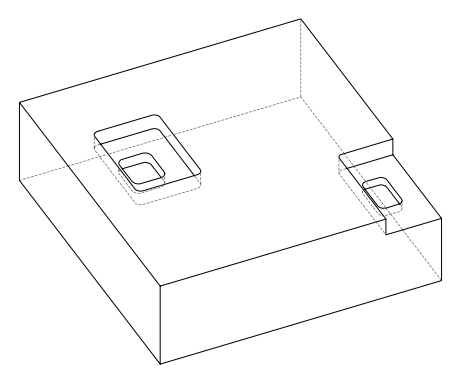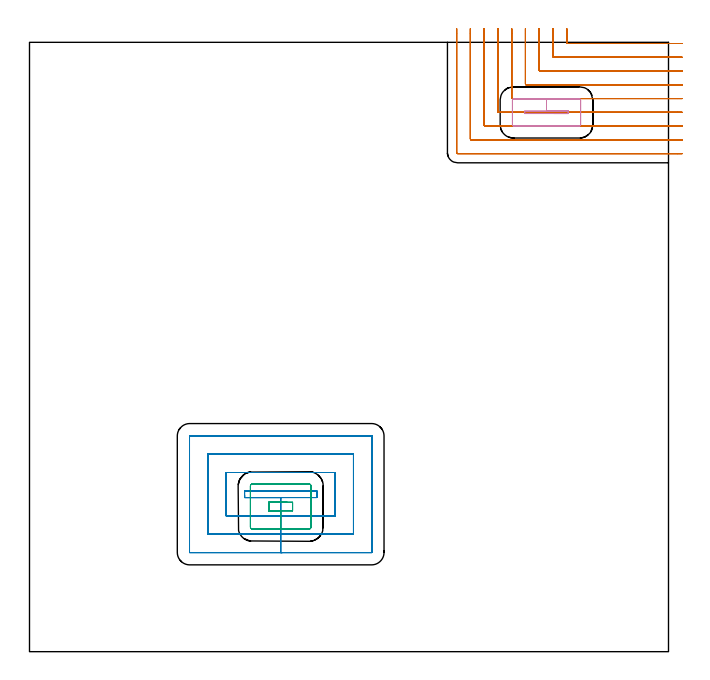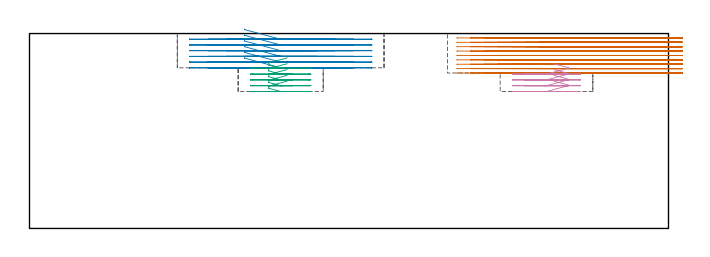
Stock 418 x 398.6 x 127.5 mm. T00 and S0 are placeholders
(PLAN: 4 operations, 1 tool changes, 45.2 min)
(1 MILL_CORNER_NOTCH_RECTANGULAR | CORNER_NOTCH_RECTANGULAR | NXT0201_011 | Follow Part, ap 3, ae 75% | 27.8 min | 293758 mm3)
(2 MILL_RECTANGULAR_POCKET | POCKET_RECTANGULAR_STRAIGHT | UGT0201_008 | Follow Part, ap 4, ae 75% | 12.96 min | 278629 mm3)
(3 MILL_RECTANGULAR_POCKET_1 | POCKET_RECTANGULAR_STRAIGHT_1 | UGT0201_008 | Follow Part, ap 4, ae 75% | 2.45 min | 38060 mm3)
(4 MILL_RECTANGULAR_POCKET_2 | POCKET_RECTANGULAR_STRAIGHT_2 | UGT0201_008 | Follow Part, ap 4, ae 75% | 1.97 min | 23798 mm3)
(TOOL NXT0201_011 | ENDMILL 12mm [2P460-1200-NA 1630] | D12 FL38 Z6)
(TOOL UGT0201_008 | End Mill 16 mm | D16 FL32 Z4)
(OP 1 MILL_CORNER_NOTCH_RECTANGULAR)
G17 G21 G94 G90
T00 M6
G54
G17 G0 G90 X351.4 Y407.6 S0 M3
G43 Z137.5 H1
Z124.633
G94 G1 Y404.6 F250.
Y398.394 F500.
G3 X351.994 Y397.8 R0.6
G1 X424.
X427. F250.
G0 Z137.5
X342.4 Y407.6
Z124.633
G1 Y404.6
Y389.394 F500.
G3 X342.994 Y388.8 R0.6
G1 X424.
X427. F250.
G0 Z137.5
X333.4 Y407.6
Z124.633
G1 Y404.6
Y380.395 F500.
G3 X333.995 Y379.8 R0.6
G1 X424.
X427. F250.
G0 Z137.5
X324.4 Y407.6
Z124.633
G1 Y404.6
Y371.395 F500.
G3 X324.995 Y370.8 R0.6
G1 X424.
X427. F250.
G0 Z137.5
X315.4 Y407.6
Z124.633
G1 Y404.6
Y362.395 F500.
G3 X315.995 Y361.8 R0.6
G1 X424.
X427. F250.
G0 Z137.5
X306.4 Y407.6
Z124.633
G1 Y404.6
Y353.396 F500.
G3 X306.996 Y352.8 R0.6
G1 X424.
X427. F250.
G0 Z137.5
X297.4 Y407.6
Z124.633
G1 Y404.6
Y344.396 F500.
G3 X297.996 Y343.8 R0.6
G1 X424.
X427. F250.
G0 Z137.5
X288.4 Y407.6
Z124.633
G1 Y404.6
Y335.396 F500.
G3 X288.996 Y334.8 R0.6
G1 X424.
X427. F250.
G0 Z137.5
X279.4 Y407.6
Z124.633
G1 Y404.6
Y326.396 F500.
G3 X279.996 Y325.8 R0.6
G1 X424.
X427. F250.
G0 Z137.5
X351.4 Y407.6
Z121.767
G1 Y404.6
Y398.394 F500.
G3 X351.994 Y397.8 R0.6
G1 X424.
X427. F250.
G0 Z137.5
X342.4 Y407.6
Z121.767
G1 Y404.6
Y389.394 F500.
G3 X342.994 Y388.8 R0.6
G1 X424.
X427. F250.
G0 Z137.5
X333.4 Y407.6
Z121.767
G1 Y404.6
Y380.395 F500.
G3 X333.995 Y379.8 R0.6
G1 X424.
X427. F250.
G0 Z137.5
X324.4 Y407.6
Z121.767
G1 Y404.6
Y371.395 F500.
G3 X324.995 Y370.8 R0.6
G1 X424.
X427. F250.
G0 Z137.5
X315.4 Y407.6
Z121.767
G1 Y404.6
Y362.395 F500.
G3 X315.995 Y361.8 R0.6
G1 X424.
X427. F250.
G0 Z137.5
X306.4 Y407.6
Z121.767
G1 Y404.6
Y353.396 F500.
G3 X306.996 Y352.8 R0.6
G1 X424.
X427. F250.
G0 Z137.5
X297.4 Y407.6
Z121.767
G1 Y404.6
Y344.396 F500.
G3 X297.996 Y343.8 R0.6
G1 X424.
X427. F250.
G0 Z137.5
X288.4 Y407.6
Z121.767
G1 Y404.6
Y335.396 F500.
G3 X288.996 Y334.8 R0.6
G1 X424.
X427. F250.
G0 Z137.5
X279.4 Y407.6
Z121.767
G1 Y404.6
Y326.396 F500.
G3 X279.996 Y325.8 R0.6
G1 X424.
X427. F250.
G0 Z137.5
X351.4 Y407.6
Z118.9
G1 Y404.6
Y398.394 F500.
G3 X351.994 Y397.8 R0.6
G1 X424.
X427. F250.
G0 Z137.5
X342.4 Y407.6
Z118.9
G1 Y404.6
Y389.394 F500.
G3 X342.994 Y388.8 R0.6
G1 X424.
X427. F250.
G0 Z137.5
X333.4 Y407.6
Z118.9
G1 Y404.6
Y380.395 F500.
G3 X333.995 Y379.8 R0.6
G1 X424.
X427. F250.
G0 Z137.5
X324.4 Y407.6
Z118.9
G1 Y404.6
Y371.395 F500.
G3 X324.995 Y370.8 R0.6
G1 X424.
X427. F250.
G0 Z137.5
X315.4 Y407.6
Z118.9
G1 Y404.6
Y362.395 F500.
G3 X315.995 Y361.8 R0.6
G1 X424.
X427. F250.
G0 Z137.5
X306.4 Y407.6
Z118.9
G1 Y404.6
Y353.396 F500.
G3 X306.996 Y352.8 R0.6
G1 X424.
X427. F250.
G0 Z137.5
X297.4 Y407.6
Z118.9
G1 Y404.6
Y344.396 F500.
G3 X297.996 Y343.8 R0.6
G1 X424.
X427. F250.
G0 Z137.5
X288.4 Y407.6
Z118.9
G1 Y404.6
Y335.396 F500.
G3 X288.996 Y334.8 R0.6
G1 X424.
X427. F250.
G0 Z137.5
X279.4 Y407.6
Z118.9
G1 Y404.6
Y326.396 F500.
G3 X279.996 Y325.8 R0.6
G1 X424.
X427. F250.
G0 Z137.5
X351.4 Y407.6
Z116.033
G1 Y404.6
Y398.394 F500.
G3 X351.994 Y397.8 R0.6
G1 X424.
X427. F250.
G0 Z137.5
X342.4 Y407.6
Z116.033
G1 Y404.6
Y389.394 F500.
G3 X342.994 Y388.8 R0.6
G1 X424.
X427. F250.
G0 Z137.5
X333.4 Y407.6
Z116.033
G1 Y404.6
Y380.395 F500.
G3 X333.995 Y379.8 R0.6
G1 X424.
X427. F250.
G0 Z137.5
X324.4 Y407.6
Z116.033
G1 Y404.6
Y371.395 F500.
G3 X324.995 Y370.8 R0.6
G1 X424.
X427. F250.
G0 Z137.5
X315.4 Y407.6
Z116.033
G1 Y404.6
Y362.395 F500.
G3 X315.995 Y361.8 R0.6
G1 X424.
X427. F250.
G0 Z137.5
X306.4 Y407.6
Z116.033
G1 Y404.6
Y353.396 F500.
G3 X306.996 Y352.8 R0.6
G1 X424.
X427. F250.
G0 Z137.5
X297.4 Y407.6
Z116.033
G1 Y404.6
Y344.396 F500.
G3 X297.996 Y343.8 R0.6
G1 X424.
X427. F250.
G0 Z137.5
X288.4 Y407.6
Z116.033
G1 Y404.6
Y335.396 F500.
G3 X288.996 Y334.8 R0.6
G1 X424.
X427. F250.
G0 Z137.5
X279.4 Y407.6
Z116.033
G1 Y404.6
Y326.396 F500.
G3 X279.996 Y325.8 R0.6
G1 X424.
X427. F250.
G0 Z137.5
X351.4 Y407.6
Z113.167
G1 Y404.6
Y398.394 F500.
G3 X351.994 Y397.8 R0.6
G1 X424.
X427. F250.
G0 Z137.5
X342.4 Y407.6
Z113.167
G1 Y404.6
Y389.394 F500.
G3 X342.994 Y388.8 R0.6
G1 X424.
X427. F250.
G0 Z137.5
X333.4 Y407.6
Z113.167
G1 Y404.6
Y380.395 F500.
G3 X333.995 Y379.8 R0.6
G1 X424.
X427. F250.
G0 Z137.5
X324.4 Y407.6
Z113.167
G1 Y404.6
Y371.395 F500.
G3 X324.995 Y370.8 R0.6
G1 X424.
X427. F250.
G0 Z137.5
X315.4 Y407.6
Z113.167
G1 Y404.6
Y362.395 F500.
G3 X315.995 Y361.8 R0.6
G1 X424.
X427. F250.
G0 Z137.5
X306.4 Y407.6
Z113.167
G1 Y404.6
Y353.396 F500.
G3 X306.996 Y352.8 R0.6
G1 X424.
X427. F250.
G0 Z137.5
X297.4 Y407.6
Z113.167
G1 Y404.6
Y344.396 F500.
G3 X297.996 Y343.8 R0.6
G1 X424.
X427. F250.
G0 Z137.5
X288.4 Y407.6
Z113.167
G1 Y404.6
Y335.396 F500.
G3 X288.996 Y334.8 R0.6
G1 X424.
X427. F250.
G0 Z137.5
X279.4 Y407.6
Z113.167
G1 Y404.6
Y326.396 F500.
G3 X279.996 Y325.8 R0.6
G1 X424.
X427. F250.
G0 Z137.5
X351.4 Y407.6
Z110.3
G1 Y404.6
Y398.394 F500.
G3 X351.994 Y397.8 R0.6
G1 X424.
X427. F250.
G0 Z137.5
X342.4 Y407.6
Z110.3
G1 Y404.6
Y389.394 F500.
G3 X342.994 Y388.8 R0.6
G1 X424.
X427. F250.
G0 Z137.5
X333.4 Y407.6
Z110.3
G1 Y404.6
Y380.395 F500.
G3 X333.995 Y379.8 R0.6
G1 X424.
X427. F250.
G0 Z137.5
X324.4 Y407.6
Z110.3
G1 Y404.6
Y371.395 F500.
G3 X324.995 Y370.8 R0.6
G1 X424.
X427. F250.
G0 Z137.5
X315.4 Y407.6
Z110.3
G1 Y404.6
Y362.395 F500.
G3 X315.995 Y361.8 R0.6
G1 X424.
X427. F250.
G0 Z137.5
X306.4 Y407.6
Z110.3
G1 Y404.6
Y353.396 F500.
G3 X306.996 Y352.8 R0.6
G1 X424.
X427. F250.
G0 Z137.5
X297.4 Y407.6
Z110.3
G1 Y404.6
Y344.396 F500.
G3 X297.996 Y343.8 R0.6
G1 X424.
X427. F250.
G0 Z137.5
X288.4 Y407.6
Z110.3
G1 Y404.6
Y335.396 F500.
G3 X288.996 Y334.8 R0.6
G1 X424.
X427. F250.
G0 Z137.5
X279.4 Y407.6
Z110.3
G1 Y404.6
Y326.396 F500.
G3 X279.996 Y325.8 R0.6
G1 X424.
X427. F250.
G0 Z137.5
X351.4 Y407.6
Z107.433
G1 Y404.6
Y398.394 F500.
G3 X351.994 Y397.8 R0.6
G1 X424.
X427. F250.
G0 Z137.5
X342.4 Y407.6
Z107.433
G1 Y404.6
Y389.394 F500.
G3 X342.994 Y388.8 R0.6
G1 X424.
X427. F250.
G0 Z137.5
X333.4 Y407.6
Z107.433
G1 Y404.6
Y380.395 F500.
G3 X333.995 Y379.8 R0.6
G1 X424.
X427. F250.
G0 Z137.5
X324.4 Y407.6
Z107.433
G1 Y404.6
Y371.395 F500.
G3 X324.995 Y370.8 R0.6
G1 X424.
X427. F250.
G0 Z137.5
X315.4 Y407.6
Z107.433
G1 Y404.6
Y362.395 F500.
G3 X315.995 Y361.8 R0.6
G1 X424.
X427. F250.
G0 Z137.5
X306.4 Y407.6
Z107.433
G1 Y404.6
Y353.396 F500.
G3 X306.996 Y352.8 R0.6
G1 X424.
X427. F250.
G0 Z137.5
X297.4 Y407.6
Z107.433
G1 Y404.6
Y344.396 F500.
G3 X297.996 Y343.8 R0.6
G1 X424.
X427. F250.
G0 Z137.5
X288.4 Y407.6
Z107.433
G1 Y404.6
Y335.396 F500.
G3 X288.996 Y334.8 R0.6
G1 X424.
X427. F250.
G0 Z137.5
X279.4 Y407.6
Z107.433
G1 Y404.6
Y326.396 F500.
G3 X279.996 Y325.8 R0.6
G1 X424.
X427. F250.
G0 Z137.5
X351.4 Y407.6
Z104.567
G1 Y404.6
Y398.394 F500.
G3 X351.994 Y397.8 R0.6
G1 X424.
X427. F250.
G0 Z137.5
X342.4 Y407.6
Z104.567
G1 Y404.6
Y389.394 F500.
G3 X342.994 Y388.8 R0.6
G1 X424.
X427. F250.
G0 Z137.5
X333.4 Y407.6
Z104.567
G1 Y404.6
Y380.395 F500.
G3 X333.995 Y379.8 R0.6
G1 X424.
X427. F250.
G0 Z137.5
X324.4 Y407.6
Z104.567
G1 Y404.6
Y371.395 F500.
G3 X324.995 Y370.8 R0.6
G1 X424.
X427. F250.
G0 Z137.5
X315.4 Y407.6
Z104.567
G1 Y404.6
Y362.395 F500.
G3 X315.995 Y361.8 R0.6
G1 X424.
X427. F250.
G0 Z137.5
X306.4 Y407.6
Z104.567
G1 Y404.6
Y353.396 F500.
G3 X306.996 Y352.8 R0.6
G1 X424.
X427. F250.
G0 Z137.5
X297.4 Y407.6
Z104.567
G1 Y404.6
Y344.396 F500.
G3 X297.996 Y343.8 R0.6
G1 X424.
X427. F250.
G0 Z137.5
X288.4 Y407.6
Z104.567
G1 Y404.6
Y335.396 F500.
G3 X288.996 Y334.8 R0.6
G1 X424.
X427. F250.
G0 Z137.5
X279.4 Y407.6
Z104.567
G1 Y404.6
Y326.396 F500.
G3 X279.996 Y325.8 R0.6
G1 X424.
X427. F250.
G0 Z137.5
X351.4 Y407.6
Z101.7
G1 Y404.6
Y398.394 F500.
G3 X351.994 Y397.8 R0.6
G1 X424.
X427. F250.
G0 Z137.5
X342.4 Y407.6
Z101.7
G1 Y404.6
Y389.394 F500.
G3 X342.994 Y388.8 R0.6
G1 X424.
X427. F250.
G0 Z137.5
X333.4 Y407.6
Z101.7
G1 Y404.6
Y380.395 F500.
G3 X333.995 Y379.8 R0.6
G1 X424.
X427. F250.
G0 Z137.5
X324.4 Y407.6
Z101.7
G1 Y404.6
Y371.395 F500.
G3 X324.995 Y370.8 R0.6
G1 X424.
X427. F250.
G0 Z137.5
X315.4 Y407.6
Z101.7
G1 Y404.6
Y362.395 F500.
G3 X315.995 Y361.8 R0.6
G1 X424.
X427. F250.
G0 Z137.5
X306.4 Y407.6
Z101.7
G1 Y404.6
Y353.396 F500.
G3 X306.996 Y352.8 R0.6
G1 X424.
X427. F250.
G0 Z137.5
X297.4 Y407.6
Z101.7
G1 Y404.6
Y344.396 F500.
G3 X297.996 Y343.8 R0.6
G1 X424.
X427. F250.
G0 Z137.5
X288.4 Y407.6
Z101.7
G1 Y404.6
Y335.396 F500.
G3 X288.996 Y334.8 R0.6
G1 X424.
X427. F250.
G0 Z137.5
X279.4 Y407.6
Z101.7
G1 Y404.6
Y326.396 F500.
G3 X279.996 Y325.8 R0.6
G1 X424.
X427. F250.
G0 Z137.5
M5
M2
(OP 2 MILL_RECTANGULAR_POCKET)
G17 G21 G94 G90
T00 M6
G54
G17 G0 G90 X140.7 Y102.329 S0 M3
G43 Z137.5 H0
Z130.5
G94 G1 Y100.8 Z130.09 F250.
X164.3 Z123.767
X187.9 F500.
Y105.2
X140.7
Y100.8
X164.3
Y88.8
X199.9
Y117.2
X128.7
Y88.8
X164.3
Y76.8
X211.9
Y129.2
X116.7
Y76.8
X164.3
Y64.8
X223.8
X223.855 Y64.805
X223.895 Y64.845
X223.9 Y64.9
Y141.1
X223.895 Y141.155
X223.855 Y141.195
X223.8 Y141.2
X104.8
X104.745 Y141.195
X104.705 Y141.155
X104.7 Y141.1
Y64.9
X104.705 Y64.845
X104.745 Y64.805
X104.8 Y64.8
X164.3
X165.3
G0 X140.7 Y102.329 Z126.767
G1 Y100.8 Z126.357 F250.
X164.3 Z120.033
X187.9 F500.
Y105.2
X140.7
Y100.8
X164.3
Y88.8
X199.9
Y117.2
X128.7
Y88.8
X164.3
Y76.8
X211.9
Y129.2
X116.7
Y76.8
X164.3
Y64.8
X223.8
X223.855 Y64.805
X223.895 Y64.845
X223.9 Y64.9
Y141.1
X223.895 Y141.155
X223.855 Y141.195
X223.8 Y141.2
X104.8
X104.745 Y141.195
X104.705 Y141.155
X104.7 Y141.1
Y64.9
X104.705 Y64.845
X104.745 Y64.805
X104.8 Y64.8
X164.3
X165.3
G0 X140.7 Y102.329 Z123.033
G1 Y100.8 Z122.624 F250.
X164.3 Z116.3
X187.9 F500.
Y105.2
X140.7
Y100.8
X164.3
Y88.8
X199.9
Y117.2
X128.7
Y88.8
X164.3
Y76.8
X211.9
Y129.2
X116.7
Y76.8
X164.3
Y64.8
X223.8
X223.855 Y64.805
X223.895 Y64.845
X223.9 Y64.9
Y141.1
X223.895 Y141.155
X223.855 Y141.195
X223.8 Y141.2
X104.8
X104.745 Y141.195
X104.705 Y141.155
X104.7 Y141.1
Y64.9
X104.705 Y64.845
X104.745 Y64.805
X104.8 Y64.8
X164.3
X165.3
G0 X140.7 Y102.329 Z119.3
G1 Y100.8 Z118.89 F250.
X164.3 Z112.567
X187.9 F500.
Y105.2
X140.7
Y100.8
X164.3
Y88.8
X199.9
Y117.2
X128.7
Y88.8
X164.3
Y76.8
X211.9
Y129.2
X116.7
Y76.8
X164.3
Y64.8
X223.8
X223.855 Y64.805
X223.895 Y64.845
X223.9 Y64.9
Y141.1
X223.895 Y141.155
X223.855 Y141.195
X223.8 Y141.2
X104.8
X104.745 Y141.195
X104.705 Y141.155
X104.7 Y141.1
Y64.9
X104.705 Y64.845
X104.745 Y64.805
X104.8 Y64.8
X164.3
X165.3
G0 X140.7 Y102.329 Z115.567
G1 Y100.8 Z115.157 F250.
X164.3 Z108.833
X187.9 F500.
Y105.2
X140.7
Y100.8
X164.3
Y88.8
X199.9
Y117.2
X128.7
Y88.8
X164.3
Y76.8
X211.9
Y129.2
X116.7
Y76.8
X164.3
Y64.8
X223.8
X223.855 Y64.805
X223.895 Y64.845
X223.9 Y64.9
Y141.1
X223.895 Y141.155
X223.855 Y141.195
X223.8 Y141.2
X104.8
X104.745 Y141.195
X104.705 Y141.155
X104.7 Y141.1
Y64.9
X104.705 Y64.845
X104.745 Y64.805
X104.8 Y64.8
X164.3
X165.3
G0 X140.7 Y102.329 Z111.833
G1 Y100.8 Z111.424 F250.
X164.3 Z105.1
X187.9 F500.
Y105.2
X140.7
Y100.8
X164.3
Y88.8
X199.9
Y117.2
X128.7
Y88.8
X164.3
Y76.8
X211.9
Y129.2
X116.7
Y76.8
X164.3
Y64.8
X223.8
X223.855 Y64.805
X223.895 Y64.845
X223.9 Y64.9
Y141.1
X223.895 Y141.155
X223.855 Y141.195
X223.8 Y141.2
X104.8
X104.745 Y141.195
X104.705 Y141.155
X104.7 Y141.1
Y64.9
X104.705 Y64.845
X104.745 Y64.805
X104.8 Y64.8
X164.3
X165.3
G0 Z137.5
M5
M2
(OP 3 MILL_RECTANGULAR_POCKET_1)
G17 G21 G94 G90
T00 M6
G54
G17 G0 G90 X168.541 Y97.7 S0 M3
G43 Z137.5 H0
Z111.55
G94 G1 X156.5 Z108.324 F250.
Y92.2 Z106.85
X164.3 Z104.76
X172.1 F500.
Y97.7
X156.5
Y92.2
X164.3
Y80.2
X182.8
G3 X184.1 Y81.5 R1.3
G1 Y108.4
G3 X182.8 Y109.7 R1.3
G1 X145.8
G3 X144.5 Y108.4 R1.3
G1 Y81.5
G3 X145.8 Y80.2 R1.3
G1 X164.3
X165.3
G0 X168.541 Y97.7 Z107.76
G1 X156.5 Z104.534 F250.
Y92.2 Z103.06
X164.3 Z100.97
X172.1 F500.
Y97.7
X156.5
Y92.2
X164.3
Y80.2
X182.8
G3 X184.1 Y81.5 R1.3
G1 Y108.4
G3 X182.8 Y109.7 R1.3
G1 X145.8
G3 X144.5 Y108.4 R1.3
G1 Y81.5
G3 X145.8 Y80.2 R1.3
G1 X164.3
X165.3
G0 X168.541 Y97.7 Z103.97
G1 X156.5 Z100.744 F250.
Y92.2 Z99.27
X164.3 Z97.18
X172.1 F500.
Y97.7
X156.5
Y92.2
X164.3
Y80.2
X182.8
G3 X184.1 Y81.5 R1.3
G1 Y108.4
G3 X182.8 Y109.7 R1.3
G1 X145.8
G3 X144.5 Y108.4 R1.3
G1 Y81.5
G3 X145.8 Y80.2 R1.3
G1 X164.3
X165.3
G0 X168.541 Y97.7 Z100.18
G1 X156.5 Z96.954 F250.
Y92.2 Z95.48
X164.3 Z93.39
X172.1 F500.
Y97.7
X156.5
Y92.2
X164.3
Y80.2
X182.8
G3 X184.1 Y81.5 R1.3
G1 Y108.4
G3 X182.8 Y109.7 R1.3
G1 X145.8
G3 X144.5 Y108.4 R1.3
G1 Y81.5
G3 X145.8 Y80.2 R1.3
G1 X164.3
X165.3
G0 X168.541 Y97.7 Z96.39
G1 X156.5 Z93.164 F250.
Y92.2 Z91.69
X164.3 Z89.6
X172.1 F500.
Y97.7
X156.5
Y92.2
X164.3
Y80.2
X182.8
G3 X184.1 Y81.5 R1.3
G1 Y108.4
G3 X182.8 Y109.7 R1.3
G1 X145.8
G3 X144.5 Y108.4 R1.3
G1 Y81.5
G3 X145.8 Y80.2 R1.3
G1 X164.3
X165.3
G0 Z137.5
M5
M2
(OP 4 MILL_RECTANGULAR_POCKET_2)
G17 G21 G94 G90
T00 M6
G54
G17 G0 G90 X342.959 Y352. S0 M3
G43 Z137.5 H0
Z107.76
G94 G1 X352.5 Z105.204 F250.
Y353.5 Z104.802
X338.2 Z100.97
X323.9 F500.
Y352.
X352.5
Y353.5
X338.2
Y361.5
X316.6
G3 X315.9 Y360.8 R0.7
G1 Y344.7
G3 X316.6 Y344. R0.7
G1 X359.8
G3 X360.5 Y344.7 R0.7
G1 Y360.8
G3 X359.8 Y361.5 R0.7
G1 X338.2
X337.2
G0 X342.959 Y352. Z103.97
G1 X352.5 Z101.414 F250.
Y353.5 Z101.012
X338.2 Z97.18
X323.9 F500.
Y352.
X352.5
Y353.5
X338.2
Y361.5
X316.6
G3 X315.9 Y360.8 R0.7
G1 Y344.7
G3 X316.6 Y344. R0.7
G1 X359.8
G3 X360.5 Y344.7 R0.7
G1 Y360.8
G3 X359.8 Y361.5 R0.7
G1 X338.2
X337.2
G0 X342.959 Y352. Z100.18
G1 X352.5 Z97.624 F250.
Y353.5 Z97.222
X338.2 Z93.39
X323.9 F500.
Y352.
X352.5
Y353.5
X338.2
Y361.5
X316.6
G3 X315.9 Y360.8 R0.7
G1 Y344.7
G3 X316.6 Y344. R0.7
G1 X359.8
G3 X360.5 Y344.7 R0.7
G1 Y360.8
G3 X359.8 Y361.5 R0.7
G1 X338.2
X337.2
G0 X342.959 Y352. Z96.39
G1 X352.5 Z93.834 F250.
Y353.5 Z93.432
X338.2 Z89.6
X323.9 F500.
Y352.
X352.5
Y353.5
X338.2
Y361.5
X316.6
G3 X315.9 Y360.8 R0.7
G1 Y344.7
G3 X316.6 Y344. R0.7
G1 X359.8
G3 X360.5 Y344.7 R0.7
G1 Y360.8
G3 X359.8 Y361.5 R0.7
G1 X338.2
X337.2
G0 Z137.5
M5
M2
